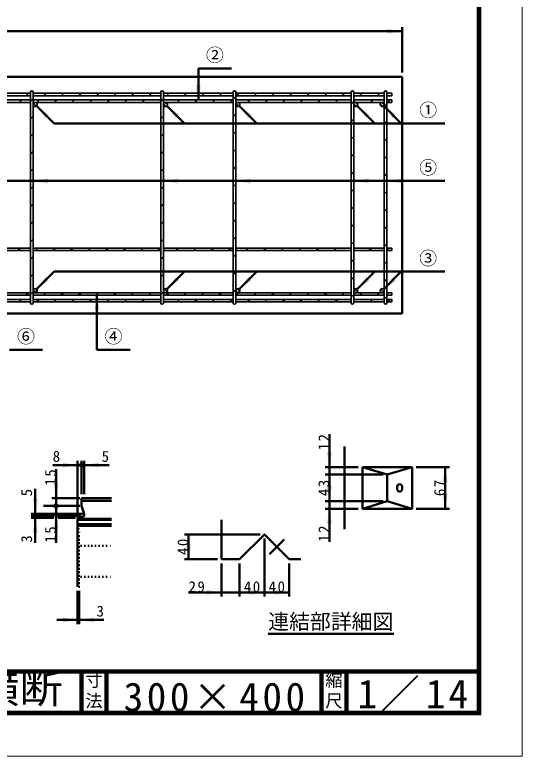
# Model space of a CAD drawing. Units: millimetres, scale not verified, with parts at other scales. Extents: x -2102 to 2102, y -1485 to 1485.
# Drawn here: x 876 to 2102, y -1485 to 307 of the extents above; entities that cross this region are included whole.
import ezdxf
from ezdxf.enums import TextEntityAlignment as Align

# ---------------------------------------------------------------- set-up
doc = ezdxf.new("R2010")
doc.units = ezdxf.units.MM
doc.header["$LTSCALE"] = 5
doc.linetypes.add('DOTTED', pattern=[1.75, 0.25, -1.5])
doc.linetypes.add('LONG_DASHED_DOTTED', pattern=[15.25, 12, -1.5, 0.25, -1.5])
doc.layers.add('0-0_V-nasSTD', color=7, linetype='Continuous', lineweight=35)
doc.layers.add('0-1_0', color=7, linetype='Continuous', lineweight=50)
doc.styles.add('ＭＳ ゴシック', font='')
doc.styles.get('ＭＳ ゴシック').set_extended_font_data('MS Gothic')

msp = doc.modelspace()

# ---------------------------------------------------------------- linework, layer by layer
at = {"layer": '0-0_V-nasSTD', "lineweight": 50}
for p, q in [((1319.761, 176.976), (1319.761, 100.976)), ((1286.223, 44.014), (1243.797, 86.44)), ((1461.223, 44.014), (1418.797, 86.44)), ((1746.223, 44.014), (1703.797, 86.44)), ((1810.223, 44.014), (1767.797, 86.44)), ((1915.261, -94.774), (812.261, -94.774)), ((971.223, -314.062), (928.797, -356.489)), ((1915.261, -314.062), (971.223, -314.062)), ((1286.223, -314.062), (1243.797, -356.489)), ((1461.223, -314.062), (1418.797, -356.489)), ((1746.223, -314.062), (1703.797, -356.489)), ((1810.223, -314.062), (1767.797, -356.489)), ((1074.761, -503.024), (1074.761, -371.024)), ((1029.726, -861.573), (1033.726, -861.573)), ((1029.726, -880.323), (1033.726, -880.323)), ((979.726, -905.323), (1035.726, -905.323)), ((980.726, -909.073), (1021.726, -909.073)), ((1027.726, -909.073), (1043.976, -905.323)), ((1029.726, -899.073), (1039.976, -899.073))]:
    msp.add_line(p, q, dxfattribs=at)
at = {"layer": '0-0_V-nasSTD'}
for p, q in [((812.261, 116.976), (914.261, 116.976)), ((812.261, 110.976), (914.261, 110.976)), ((903.547, 110.976), (909.547, 116.976)), ((914.261, 119.976), (914.261, -390.024)), ((920.261, 119.976), (920.261, -390.024)), ((920.261, 116.976), (1229.261, 116.976)), ((920.261, 110.976), (1229.261, 110.976)), ((945.973, 110.976), (951.973, 116.976)), ((988.4, 110.976), (994.4, 116.976)), ((1030.826, 110.976), (1036.826, 116.976)), ((1073.253, 110.976), (1079.253, 116.976)), ((1115.679, 110.976), (1121.679, 116.976)), ((1158.105, 110.976), (1164.105, 116.976)), ((1200.532, 110.976), (1206.532, 116.976)), ((1229.261, 119.976), (1229.261, -390.024)), ((1235.261, 119.976), (1235.261, -390.024)), ((1235.261, 116.976), (1404.261, 116.976)), ((1235.261, 110.976), (1404.261, 110.976)), ((1242.958, 110.976), (1248.958, 116.976)), ((1285.385, 110.976), (1291.385, 116.976)), ((1327.811, 110.976), (1333.811, 116.976)), ((1370.238, 110.976), (1376.238, 116.976)), ((1404.261, 119.976), (1404.261, -390.024)), ((1410.261, 109.073), (1404.261, 103.073)), ((1410.261, 119.976), (1410.261, -390.024)), ((1410.261, 116.976), (1689.261, 116.976)), ((1410.261, 110.976), (1689.261, 110.976)), ((1418.664, 116.976), (1412.664, 110.976)), ((1461.09, 116.976), (1455.09, 110.976)), ((1497.517, 110.976), (1503.517, 116.976)), ((1539.943, 110.976), (1545.943, 116.976)), ((1582.37, 110.976), (1588.37, 116.976)), ((1624.796, 110.976), (1630.796, 116.976)), ((1667.222, 110.976), (1673.222, 116.976)), ((1689.261, 119.976), (1689.261, -390.024)), ((1695.261, 119.976), (1695.261, -390.024)), ((1695.261, 116.976), (1769.261, 116.976)), ((1695.261, 110.976), (1769.261, 110.976)), ((1709.649, 110.976), (1715.649, 116.976)), ((1752.075, 110.976), (1758.075, 116.976)), ((1769.261, 119.976), (1769.261, -390.024)), ((1775.261, 119.976), (1775.261, -390.024)), ((1775.261, 110.976), (1787.261, 110.976)), ((812.261, 100.976), (914.261, 100.976)), ((914.261, 94.976), (812.261, 94.976)), ((887.047, 94.976), (893.047, 100.976)), ((920.261, 103.779), (914.261, 97.779)), ((920.261, 100.976), (1229.261, 100.976)), ((1229.261, 94.976), (920.261, 94.976)), ((921.349, 93.089), (928.375, 86.063)), ((926.765, 94.744), (930.03, 91.48)), ((935.473, 100.976), (929.473, 94.976)), ((971.9, 94.976), (977.9, 100.976)), ((1014.326, 94.976), (1020.326, 100.976)), ((1056.753, 94.976), (1062.753, 100.976)), ((1099.179, 94.976), (1105.179, 100.976)), ((1141.605, 94.976), (1147.605, 100.976)), ((1184.032, 94.976), (1190.032, 100.976)), ((1226.458, 94.976), (1229.261, 97.779)), ((1235.261, 103.779), (1229.261, 97.779)), ((1235.261, 100.976), (1404.261, 100.976)), ((1404.261, 94.976), (1235.261, 94.976)), ((1235.69, 92.002), (1242.287, 85.405)), ((1239.808, 94.955), (1245.241, 89.523)), ((1268.885, 94.976), (1274.885, 100.976)), ((1311.311, 94.976), (1317.311, 100.976)), ((1353.738, 94.976), (1359.738, 100.976)), ((1396.164, 94.976), (1402.164, 100.976)), ((1410.261, 100.976), (1689.261, 100.976)), ((1689.261, 94.976), (1410.261, 94.976)), ((1411.363, 93.106), (1418.392, 86.077)), ((1416.81, 94.73), (1420.015, 91.525)), ((1438.59, 94.976), (1444.59, 100.976)), ((1481.017, 94.976), (1487.017, 100.976)), ((1523.443, 94.976), (1529.443, 100.976)), ((1565.87, 94.976), (1571.87, 100.976)), ((1608.296, 94.976), (1614.296, 100.976)), ((1650.722, 94.976), (1656.722, 100.976)), ((1695.261, 97.088), (1689.261, 91.088)), ((1769.261, 100.976), (1695.261, 100.976)), ((1699.149, 100.976), (1695.261, 97.088)), ((1769.261, 94.976), (1695.261, 94.976)), ((1695.58, 91.732), (1702.017, 85.294)), ((1699.47, 94.913), (1705.198, 89.184)), ((1735.575, 94.976), (1741.575, 100.976)), ((1759.488, 91.463), (1765.749, 85.202)), ((1763.168, 94.855), (1769.14, 88.882)), ((1775.261, 92.235), (1769.261, 86.235)), ((1775.261, 94.976), (1787.261, 94.976)), ((1778.002, 94.976), (1784.002, 100.976)), ((920.261, 61.352), (914.261, 55.352)), ((1235.261, 61.352), (1229.261, 55.352)), ((1410.261, 66.647), (1404.261, 60.647)), ((1695.261, 54.662), (1689.261, 48.662)), ((1775.261, 49.809), (1769.261, 43.809)), ((920.261, 18.926), (914.261, 12.926)), ((1235.261, 18.926), (1229.261, 12.926)), ((1410.261, 24.22), (1404.261, 18.22)), ((1695.261, 12.235), (1689.261, 6.235)), ((1775.261, 7.383), (1769.261, 1.383)), ((920.261, -23.501), (914.261, -29.501)), ((1235.261, -23.501), (1229.261, -29.501)), ((1410.261, -18.206), (1404.261, -24.206)), ((1695.261, -30.191), (1689.261, -36.191)), ((1775.261, -35.044), (1769.261, -41.044)), ((920.261, -65.927), (914.261, -71.927)), ((1235.261, -65.927), (1229.261, -71.927)), ((1410.261, -60.633), (1404.261, -66.633)), ((1695.261, -72.617), (1689.261, -78.617)), ((1775.261, -77.47), (1769.261, -83.47)), ((1410.261, -103.059), (1404.261, -109.059)), ((920.261, -108.353), (914.261, -114.353)), ((1235.261, -108.353), (1229.261, -114.353)), ((1695.261, -115.044), (1689.261, -121.044)), ((1769.261, -125.897), (1775.261, -119.897)), ((920.261, -150.78), (914.261, -156.78)), ((1235.261, -150.78), (1229.261, -156.78)), ((1410.261, -145.485), (1404.261, -151.485)), ((1695.261, -157.47), (1689.261, -163.47)), ((1775.261, -162.323), (1769.261, -168.323)), ((920.261, -193.206), (914.261, -199.206)), ((1235.261, -193.206), (1229.261, -199.206)), ((1410.261, -187.912), (1404.261, -193.912)), ((1695.261, -199.897), (1689.261, -205.897)), ((1769.261, -210.75), (1775.261, -204.75)), ((1410.261, -230.338), (1404.261, -236.338)), ((920.261, -235.633), (914.261, -241.633)), ((1235.261, -235.633), (1229.261, -241.633)), ((1695.261, -242.323), (1689.261, -248.323)), ((1775.261, -247.176), (1769.261, -253.176)), ((812.261, -257.024), (914.261, -257.024)), ((812.261, -263.024), (914.261, -263.024)), ((883.605, -263.024), (889.605, -257.024)), ((920.261, -257.024), (1229.261, -257.024)), ((920.261, -263.024), (1229.261, -263.024)), ((932.032, -257.024), (926.032, -263.024)), ((968.458, -263.024), (974.458, -257.024)), ((1010.885, -263.024), (1016.885, -257.024)), ((1053.311, -263.024), (1059.311, -257.024)), ((1095.738, -263.024), (1101.738, -257.024)), ((1138.164, -263.024), (1144.164, -257.024)), ((1180.59, -263.024), (1185.373, -258.241)), ((1186.59, -257.024), (1185.373, -258.241)), ((1223.017, -263.024), (1229.017, -257.024)), ((1235.261, -257.024), (1404.261, -257.024)), ((1235.261, -263.024), (1404.261, -263.024)), ((1265.443, -263.024), (1271.443, -257.024)), ((1307.87, -263.024), (1313.87, -257.024)), ((1350.296, -263.024), (1356.296, -257.024)), ((1392.722, -263.024), (1398.722, -257.024)), ((1410.261, -257.024), (1689.261, -257.024)), ((1410.261, -263.024), (1689.261, -263.024)), ((1441.149, -257.024), (1435.149, -263.024)), ((1477.575, -263.024), (1483.575, -257.024)), ((1520.002, -263.024), (1526.002, -257.024)), ((1562.428, -263.024), (1568.428, -257.024)), ((1604.854, -263.024), (1610.854, -257.024)), ((1647.281, -263.024), (1653.281, -257.024)), ((1695.261, -257.024), (1769.261, -257.024)), ((1695.261, -257.47), (1695.707, -257.024)), ((1695.261, -263.024), (1769.261, -263.024)), ((1732.134, -263.024), (1738.134, -257.024)), ((1775.261, -262.323), (1780.56, -257.024)), ((1775.261, -263.024), (1787.261, -263.024)), ((920.261, -278.059), (914.261, -284.059)), ((1235.261, -278.059), (1229.261, -284.059)), ((1410.261, -272.765), (1404.261, -278.765)), ((1695.261, -284.75), (1689.261, -290.75)), ((1769.261, -295.602), (1775.261, -289.602)), ((920.261, -320.485), (914.261, -326.485)), ((1235.261, -320.485), (1229.261, -326.485)), ((1410.261, -315.191), (1404.261, -321.191)), ((1695.261, -327.176), (1689.261, -333.176)), ((1775.261, -332.029), (1769.261, -338.029)), ((920.793, -357.781), (927.505, -364.493)), ((925.109, -355.027), (930.259, -360.176)), ((1237.246, -356.036), (1244.25, -363.04)), ((1410.261, -357.617), (1404.261, -363.617)), ((1413.379, -355.392), (1419.893, -361.907)), ((1697.034, -356.205), (1704.08, -363.251)), ((1760.844, -356.375), (1767.911, -363.442)), ((812.261, -365.024), (914.261, -365.024)), ((914.261, -371.024), (812.261, -371.024)), ((902.885, -371.024), (908.885, -365.024)), ((920.261, -362.912), (914.261, -368.912)), ((920.261, -365.024), (1229.261, -365.024)), ((1229.261, -371.024), (920.261, -371.024)), ((945.311, -371.024), (951.311, -365.024)), ((987.738, -371.024), (993.738, -365.024)), ((1030.164, -371.024), (1036.164, -365.024)), ((1072.59, -371.024), (1078.59, -365.024)), ((1115.017, -371.024), (1121.017, -365.024)), ((1157.443, -371.024), (1163.443, -365.024)), ((1199.87, -371.024), (1205.87, -365.024)), ((1235.261, -362.912), (1229.261, -368.912)), ((1235.261, -365.024), (1404.261, -365.024)), ((1404.261, -371.024), (1235.261, -371.024)), ((1235.422, -361.284), (1239.002, -364.863)), ((1242.296, -371.024), (1248.296, -365.024)), ((1284.722, -371.024), (1290.722, -365.024)), ((1327.149, -371.024), (1333.149, -365.024)), ((1369.575, -371.024), (1375.575, -365.024)), ((1410.261, -365.024), (1689.261, -365.024)), ((1689.261, -371.024), (1410.261, -371.024)), ((1410.302, -359.387), (1415.899, -364.983)), ((1412.002, -371.024), (1418.002, -365.024)), ((1454.428, -371.024), (1460.428, -365.024)), ((1496.854, -371.024), (1502.854, -365.024)), ((1539.281, -371.024), (1545.281, -365.024)), ((1581.707, -371.024), (1587.707, -365.024)), ((1624.134, -371.024), (1630.134, -365.024)), ((1666.56, -371.024), (1672.56, -365.024)), ((1695.261, -369.602), (1689.261, -375.602)), ((1769.261, -365.024), (1695.261, -365.024)), ((1769.261, -371.024), (1695.261, -371.024)), ((1695.605, -361.847), (1698.438, -364.68)), ((1708.986, -371.024), (1714.986, -365.024)), ((1751.413, -371.024), (1757.413, -365.024)), ((1759.944, -362.546), (1761.74, -364.342)), ((1769.261, -380.455), (1775.261, -374.455)), ((1775.261, -371.024), (1787.261, -371.024)), ((812.261, -381.024), (914.261, -381.024)), ((812.261, -387.024), (914.261, -387.024)), ((886.385, -387.024), (892.385, -381.024)), ((920.261, -381.024), (1229.261, -381.024)), ((920.261, -387.024), (1229.261, -387.024)), ((934.811, -381.024), (928.811, -387.024)), ((971.238, -387.024), (977.238, -381.024)), ((1013.664, -387.024), (1019.664, -381.024)), ((1056.09, -387.024), (1062.09, -381.024)), ((1098.517, -387.024), (1104.517, -381.024)), ((1140.943, -387.024), (1146.943, -381.024)), ((1183.37, -387.024), (1189.37, -381.024)), ((1225.796, -387.024), (1229.261, -383.559)), ((1235.261, -381.024), (1404.261, -381.024)), ((1235.261, -387.024), (1404.261, -387.024)), ((1274.222, -381.024), (1268.222, -387.024)), ((1316.649, -381.024), (1310.649, -387.024)), ((1353.075, -387.024), (1359.075, -381.024)), ((1395.502, -387.024), (1401.502, -381.024)), ((1410.261, -381.024), (1689.261, -381.024)), ((1410.261, -387.024), (1689.261, -387.024)), ((1437.928, -387.024), (1443.928, -381.024)), ((1480.354, -387.024), (1486.354, -381.024)), ((1522.781, -387.024), (1528.781, -381.024)), ((1565.207, -387.024), (1571.207, -381.024)), ((1607.634, -387.024), (1613.634, -381.024)), ((1650.06, -387.024), (1656.06, -381.024)), ((1695.261, -381.024), (1769.261, -381.024)), ((1695.261, -384.249), (1698.486, -381.024)), ((1695.261, -387.024), (1769.261, -387.024)), ((1734.913, -387.024), (1740.913, -381.024)), ((1775.261, -387.024), (1787.261, -387.024)), ((1777.339, -387.024), (1783.339, -381.024))]:
    msp.add_line(p, q, dxfattribs=at)
at = {"layer": '0-0_V-nasSTD', "lineweight": 100}
for p, q in [((1037.5, -1280), (1037.5, -1380)), ((1097.5, -1280), (1097.5, -1380)), ((1617.5, -1280), (1617.5, -1380)), ((1677.5, -1280), (1677.5, -1380))]:
    msp.add_line(p, q, dxfattribs=at)
at = {"layer": '0-0_V-nasSTD', "lineweight": 18}
for points in [[(-2102.5, -1485), (-2102.5, 1485), (2102.5, 1485), (2102.5, -1485)], [(-2002.5, -1385), (-2002.5, 1385), (2002.5, 1385), (2002.5, -1385)]]:
    msp.add_lwpolyline(points, close=True, dxfattribs=at)
at = {"layer": '0-0_V-nasSTD', "lineweight": 100}
msp.add_lwpolyline([(-1997.5, 1380), (-1997.5, -1380), (1997.5, -1380), (1997.5, 1380)], close=True, dxfattribs=at)
at = {"layer": '0-0_V-nasSTD'}
for points in [[(1775.261, 116.976), (1787.261, 116.976), (1787.261, 110.976)], [(1775.261, 100.976), (1787.261, 100.976), (1787.261, 94.976)], [(1775.261, -257.024), (1787.261, -257.024), (1787.261, -263.024)], [(1775.261, -365.024), (1787.261, -365.024), (1787.261, -371.024)], [(1775.261, -381.024), (1787.261, -381.024), (1787.261, -387.024)]]:
    msp.add_lwpolyline(points, dxfattribs=at)
at = {"layer": '0-0_V-nasSTD', "lineweight": 50}
for points in [[(1915.261, 44.014), (971.223, 44.014), (928.797, 86.44)], [(1037.726, -861.573), (1037.726, -880.323), (1043.976, -899.073), (1043.976, -905.323)]]:
    msp.add_lwpolyline(points, dxfattribs=at)
at = {"layer": '0-0_V-nasSTD'}
for centre in [(925.261, 89.976), (1240.261, 89.976), (1415.261, 89.976), (1700.261, 89.976), (1764.261, 89.976), (925.261, -360.024), (1240.261, -360.024), (1415.261, -360.024), (1700.261, -360.024), (1764.261, -360.024)]:
    msp.add_circle(centre, 5, dxfattribs=at)
at = {"layer": '0-0_V-nasSTD', "lineweight": 50}
for centre in [(1037.726, -781.573), (975.726, -880.323), (925.726, -905.323)]:
    msp.add_circle(centre, 4, dxfattribs=at)
at = {"layer": '0-0_V-nasSTD'}
for centre, start, end in [((917.261, 119.976), 0, 180), ((1232.261, 119.976), 0, 180), ((1407.261, 119.976), 0, 180), ((1692.261, 119.976), 0, 180), ((1772.261, 119.976), 0, 180), ((917.261, -390.024), 180, 0), ((1232.261, -390.024), 180, 0), ((1407.261, -390.024), 180, 0), ((1692.261, -390.024), 180, 0), ((1772.261, -390.024), 180, 0)]:
    msp.add_arc(centre, 3, start, end, dxfattribs=at)
for points in [[(1776.261, 260.976), (1776.261, 272.976), (1812.261, 266.976)], [(1313.761, 136.976), (1319.761, 100.976), (1325.761, 136.976)], [(928.797, 86.44), (950.01, 56.742), (958.495, 65.227)], [(1243.797, 86.44), (1265.01, 56.742), (1273.495, 65.227)], [(1418.797, 86.44), (1440.01, 56.742), (1448.495, 65.227)], [(1703.797, 86.44), (1725.01, 56.742), (1733.495, 65.227)], [(1767.797, 86.44), (1789.01, 56.742), (1797.495, 65.227)], [(920.261, -94.774), (956.261, -100.774), (956.261, -88.774)], [(1235.261, -94.774), (1271.261, -100.774), (1271.261, -88.774)], [(1410.261, -94.774), (1446.261, -100.774), (1446.261, -88.774)], [(1695.261, -94.774), (1731.261, -100.774), (1731.261, -88.774)], [(1775.261, -94.774), (1811.261, -100.774), (1811.261, -88.774)], [(928.797, -356.489), (950.01, -326.79), (958.495, -335.276)], [(1243.797, -356.489), (1265.01, -326.79), (1273.495, -335.276)], [(1418.797, -356.489), (1440.01, -326.79), (1448.495, -335.276)], [(1703.797, -356.489), (1725.01, -326.79), (1733.495, -335.276)], [(1767.797, -356.489), (1789.01, -326.79), (1797.495, -335.276)], [(1068.761, -407.024), (1074.761, -371.024), (1080.761, -407.024)], [(1630.444, -750.498), (1636.444, -786.498), (1642.444, -750.498)], [(991.726, -787.573), (991.726, -775.573), (1027.726, -781.573)], [(1043.976, -781.573), (1079.976, -787.573), (1079.976, -775.573)], [(1910.444, -822.498), (1916.444, -786.498), (1922.444, -822.498)], [(1630.444, -840.498), (1636.444, -804.498), (1642.444, -840.498)], [(969.726, -825.573), (975.726, -861.573), (981.726, -825.573)], [(1630.444, -832.998), (1636.444, -868.998), (1642.444, -832.998)], [(1910.444, -850.998), (1916.444, -886.998), (1922.444, -850.998)], [(919.726, -863.073), (925.726, -899.073), (931.726, -863.073)], [(1630.444, -922.998), (1636.444, -886.998), (1642.444, -922.998)], [(919.726, -945.073), (925.726, -909.073), (931.726, -945.073)], [(969.726, -935.073), (975.726, -899.073), (981.726, -935.073)], [(1290.025, -985.071), (1296.025, -949.071), (1302.025, -985.071)], [(1290.025, -973.071), (1296.025, -1009.071), (1302.025, -973.071)], [(1340.025, -1095.071), (1340.025, -1083.071), (1376.025, -1089.071)], [(1419.525, -1089.071), (1455.525, -1095.071), (1455.525, -1083.071)], [(1443.525, -1095.071), (1443.525, -1083.071), (1479.525, -1089.071)], [(1479.525, -1089.071), (1515.525, -1095.071), (1515.525, -1083.071)], [(1503.525, -1095.071), (1503.525, -1083.071), (1539.525, -1089.071)], [(991.726, -1161.624), (991.726, -1149.624), (1027.726, -1155.624)], [(1031.476, -1155.624), (1067.476, -1161.624), (1067.476, -1149.624)]]:
    msp.add_solid(points, dxfattribs=at)
at = {"layer": '0-1_0'}
for p, q in [((1812.261, 166.976), (1812.261, 276.976)), ((-187.739, 266.976), (1812.261, 266.976)), ((1319.761, 176.976), (1399.761, 176.976)), ((-179.739, 156.976), (1812.261, 156.976)), ((1812.261, 156.976), (1812.261, -415.024)), ((-187.739, -415.024), (1812.261, -415.024)), ((863.261, -503.024), (943.261, -503.024)), ((1074.761, -503.024), (1154.761, -503.024)), ((1636.444, -706.498), (1636.444, -786.498)), ((1672.944, -736.748), (1672.944, -936.748)), ((967.726, -781.573), (1027.726, -781.573)), ((1027.726, -771.573), (1027.726, -903.573)), ((1027.726, -781.573), (1037.726, -781.573)), ((1037.726, -771.573), (1037.726, -851.573)), ((1037.726, -781.573), (1043.976, -781.573)), ((1043.976, -771.573), (1043.976, -851.573)), ((1103.976, -781.573), (1043.976, -781.573)), ((1706.444, -786.498), (1626.444, -786.498)), ((1636.444, -804.498), (1636.444, -786.498)), ((1716.444, -786.498), (1716.444, -886.998)), ((1716.444, -786.498), (1836.444, -786.498)), ((1836.444, -786.498), (1836.444, -886.998)), ((1846.444, -786.498), (1926.444, -786.498)), ((1916.444, -886.998), (1916.444, -786.498)), ((975.726, -791.573), (975.726, -861.573)), ((1766.444, -804.498), (1626.444, -804.498)), ((1636.444, -868.998), (1636.444, -804.498)), ((1776.444, -804.498), (1776.444, -868.998)), ((925.726, -839.073), (925.726, -899.073)), ((1025.726, -861.573), (965.726, -861.573)), ((975.726, -861.573), (975.726, -880.323)), ((1037.726, -861.573), (1109.867, -861.573)), ((1037.726, -867.823), (1109.867, -867.823)), ((1766.444, -868.998), (1626.444, -868.998)), ((1636.444, -886.998), (1636.444, -868.998)), ((1025.726, -880.323), (945.726, -880.323)), ((975.726, -880.323), (975.726, -899.073)), ((1706.444, -886.998), (1626.444, -886.998)), ((1636.444, -966.998), (1636.444, -886.998)), ((1716.444, -886.998), (1836.444, -886.998)), ((1846.444, -886.998), (1926.444, -886.998)), ((1025.726, -899.073), (915.726, -899.073)), ((971.726, -905.323), (915.726, -905.323)), ((970.726, -909.073), (915.726, -909.073)), ((925.726, -899.073), (925.726, -905.323)), ((925.726, -905.323), (925.726, -909.073)), ((925.726, -969.073), (925.726, -909.073)), ((975.726, -969.073), (975.726, -899.073)), ((1027.726, -1075.624), (1027.726, -909.073)), ((1027.726, -911.554), (1109.867, -911.554)), ((1027.726, -914.073), (1109.867, -914.073)), ((1027.726, -924.073), (1109.867, -924.073)), ((1027.726, -928.271), (1109.867, -928.271)), ((1376.025, -914.071), (1376.025, -1009.071)), ((1469.525, -949.071), (1286.025, -949.071)), ((1296.025, -1009.071), (1296.025, -949.071)), ((1479.525, -959.071), (1479.525, -1099.071)), ((1366.025, -1009.071), (1286.025, -1009.071)), ((1376.025, -1009.071), (1419.525, -1009.071)), ((1376.025, -1019.071), (1376.025, -1099.071)), ((1419.525, -1019.071), (1419.525, -1099.071)), ((1539.525, -1009.071), (1567.525, -1009.071)), ((1539.525, -1019.071), (1539.525, -1099.071)), ((1027.726, -1085.624), (1027.726, -1165.624)), ((1031.476, -1085.624), (1031.476, -1165.624)), ((1296.025, -1089.071), (1376.025, -1089.071)), ((1376.025, -1089.071), (1419.525, -1089.071)), ((977.726, -1155.624), (1027.726, -1155.624)), ((1027.726, -1155.624), (1031.476, -1155.624)), ((1091.476, -1155.624), (1031.476, -1155.624)), ((1488.687, -1189.314), (1792.095, -1189.314))]:
    msp.add_line(p, q, dxfattribs=at)
at = {"layer": '0-1_0', "linetype": 'DOTTED'}
for p, q in [((1031.476, -936.573), (1027.726, -934.073)), ((1031.476, -1075.624), (1031.476, -936.573)), ((1027.726, -964.073), (1031.476, -961.573)), ((1027.726, -976.573), (1109.867, -976.573)), ((1027.726, -1051.573), (1109.867, -1051.573))]:
    msp.add_line(p, q, dxfattribs=at)
at = {"layer": '0-1_0', "linetype": 'LONG_DASHED_DOTTED'}
msp.add_line((1491.847, -996.748), (1527.203, -961.393), dxfattribs=at)
at = {"layer": '0-1_0', "lineweight": 100}
msp.add_line((-1997.5, -1280), (1997.5, -1280), dxfattribs=at)
at = {"layer": '0-1_0'}
for points in [[(1716.444, -786.498), (1776.444, -804.498), (1836.444, -786.498)], [(1716.444, -886.998), (1776.444, -868.998), (1836.444, -886.998)], [(1419.525, -1009.071), (1479.525, -949.071), (1539.525, -1009.071)], [(1419.525, -1089.071), (1479.525, -1089.071), (1539.525, -1089.071)]]:
    msp.add_lwpolyline(points, dxfattribs=at)
msp.add_ellipse((1806.444, -836.748), major_axis=(0, 9), ratio=0.707107, dxfattribs=at)

# ---------------------------------------------------------------- texts
at = {"layer": '0-0_V-nasSTD', "style": 'ＭＳ ゴシック'}
for s, height, p in [('②', 31.67, (1338.161, 183.976)), ('①', 31.67, (1853.661, 51.014)), ('⑤', 31.67, (1853.661, -87.774)), ('③', 31.67, (1853.661, -307.062)), ('⑥', 31.67, (881.661, -496.024)), ('④', 31.67, (1093.161, -496.024)), ('8', 26.39, (967.726, -781.573)), ('5', 26.39, (1085.976, -781.573)), ('3', 26.39, (1073.476, -1155.624)), ('連結部詳細図', 36.95, (1488.687, -1189.314)), ('寸', 30.79, (1046.482, -1326.001)), ('縮', 30.79, (1626.482, -1326.001)), ('法', 30.79, (1046.476, -1375.99)), ('尺', 30.79, (1626.476, -1375.99))]:
    msp.add_text(s, height=height, dxfattribs=at).set_placement(p, align=Align.BOTTOM_LEFT)
for s, p in [('5', (925.726, -857.073)), ('3', (925.726, -969.073))]:
    msp.add_text(s, height=26.39, rotation=90, dxfattribs=at).set_placement(p, align=Align.BOTTOM_LEFT)
at = {"layer": '0-0_V-nasSTD', "style": 'ＭＳ ゴシック', "width": 1.1}
msp.add_text('ユニロード 横断', height=69.65, dxfattribs=at).set_placement((208, -1377.53), align=Align.BOTTOM_LEFT)
at = {"layer": '0-0_V-nasSTD', "char_height": 26.39, "attachment_point": 7, "rotation": 90, "style": 'ＭＳ ゴシック'}
for s, insert in [('\\T1.2;12', (1636.444, -746.098)), ('\\T1.2;15', (975.726, -831.173)), ('\\T1.2;43', (1636.444, -856.548)), ('\\T1.2;67', (1916.444, -856.548)), ('\\T1.2;12', (1636.444, -966.998)), ('\\T1.2;15', (975.726, -969.073)), ('\\T1.2;40', (1296.025, -998.871))]:
    msp.add_mtext(s, dxfattribs=dict(at, insert=insert))
at = {"layer": '0-0_V-nasSTD', "attachment_point": 7, "style": 'ＭＳ ゴシック'}
for s, insert, char_height in [('\\T1.2;29', (1296.025, -1089.071), 26.39), ('\\T1.2;40', (1429.725, -1089.071), 26.39), ('\\T1.2;40', (1489.725, -1089.071), 26.39), ('\\T1.16;1／14', (1704.533, -1377.418), 69.65), ('\\T1.18;300×400', (1139.081, -1377.492), 69.65)]:
    msp.add_mtext(s, dxfattribs=dict(at, insert=insert, char_height=char_height))

doc.saveas('drawing.dxf')
